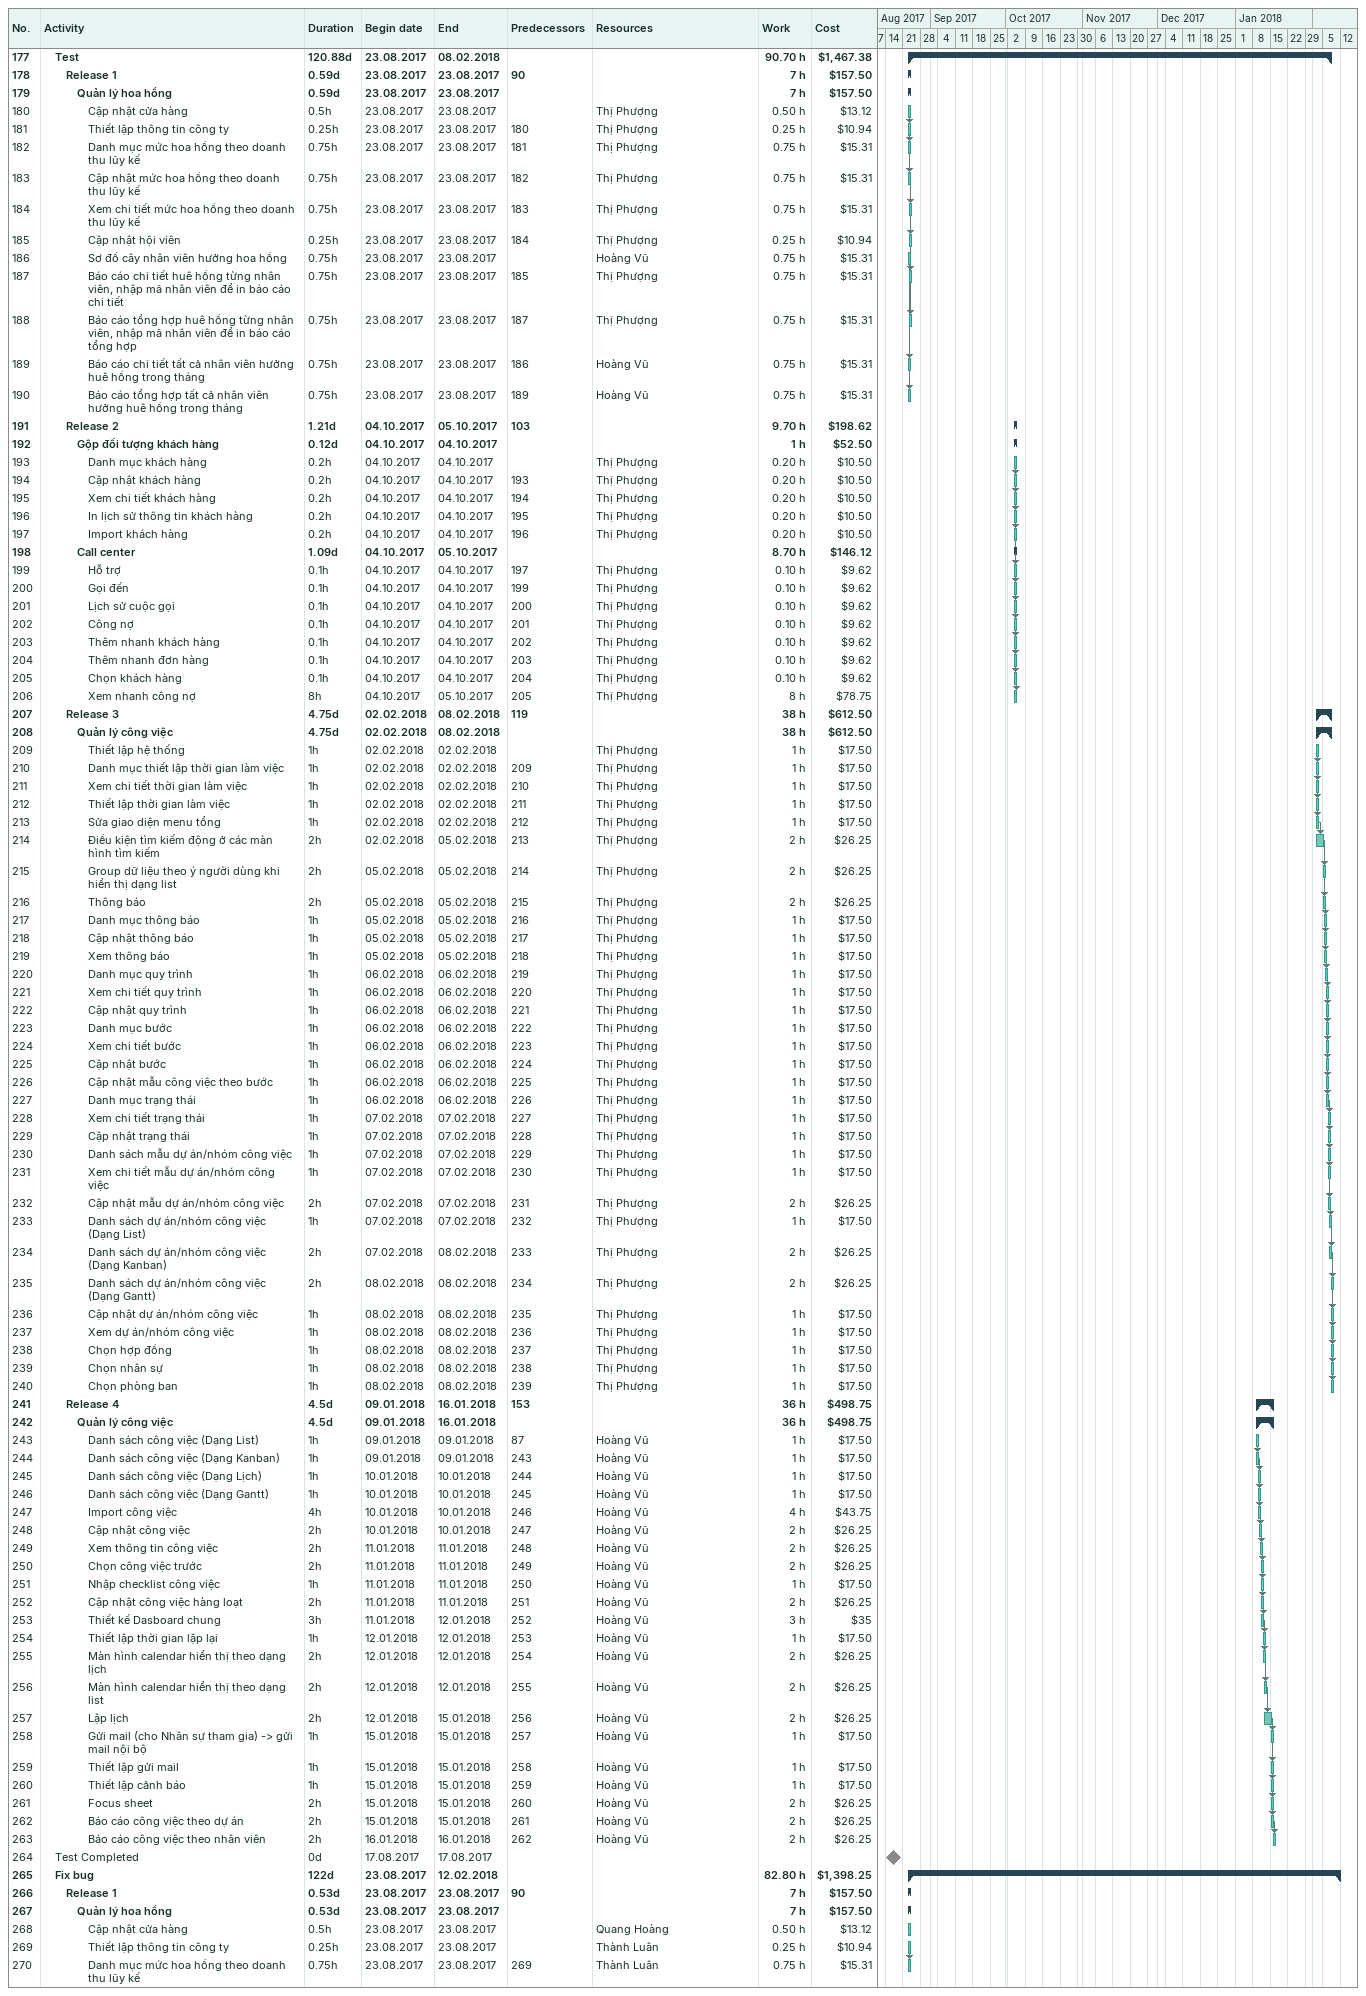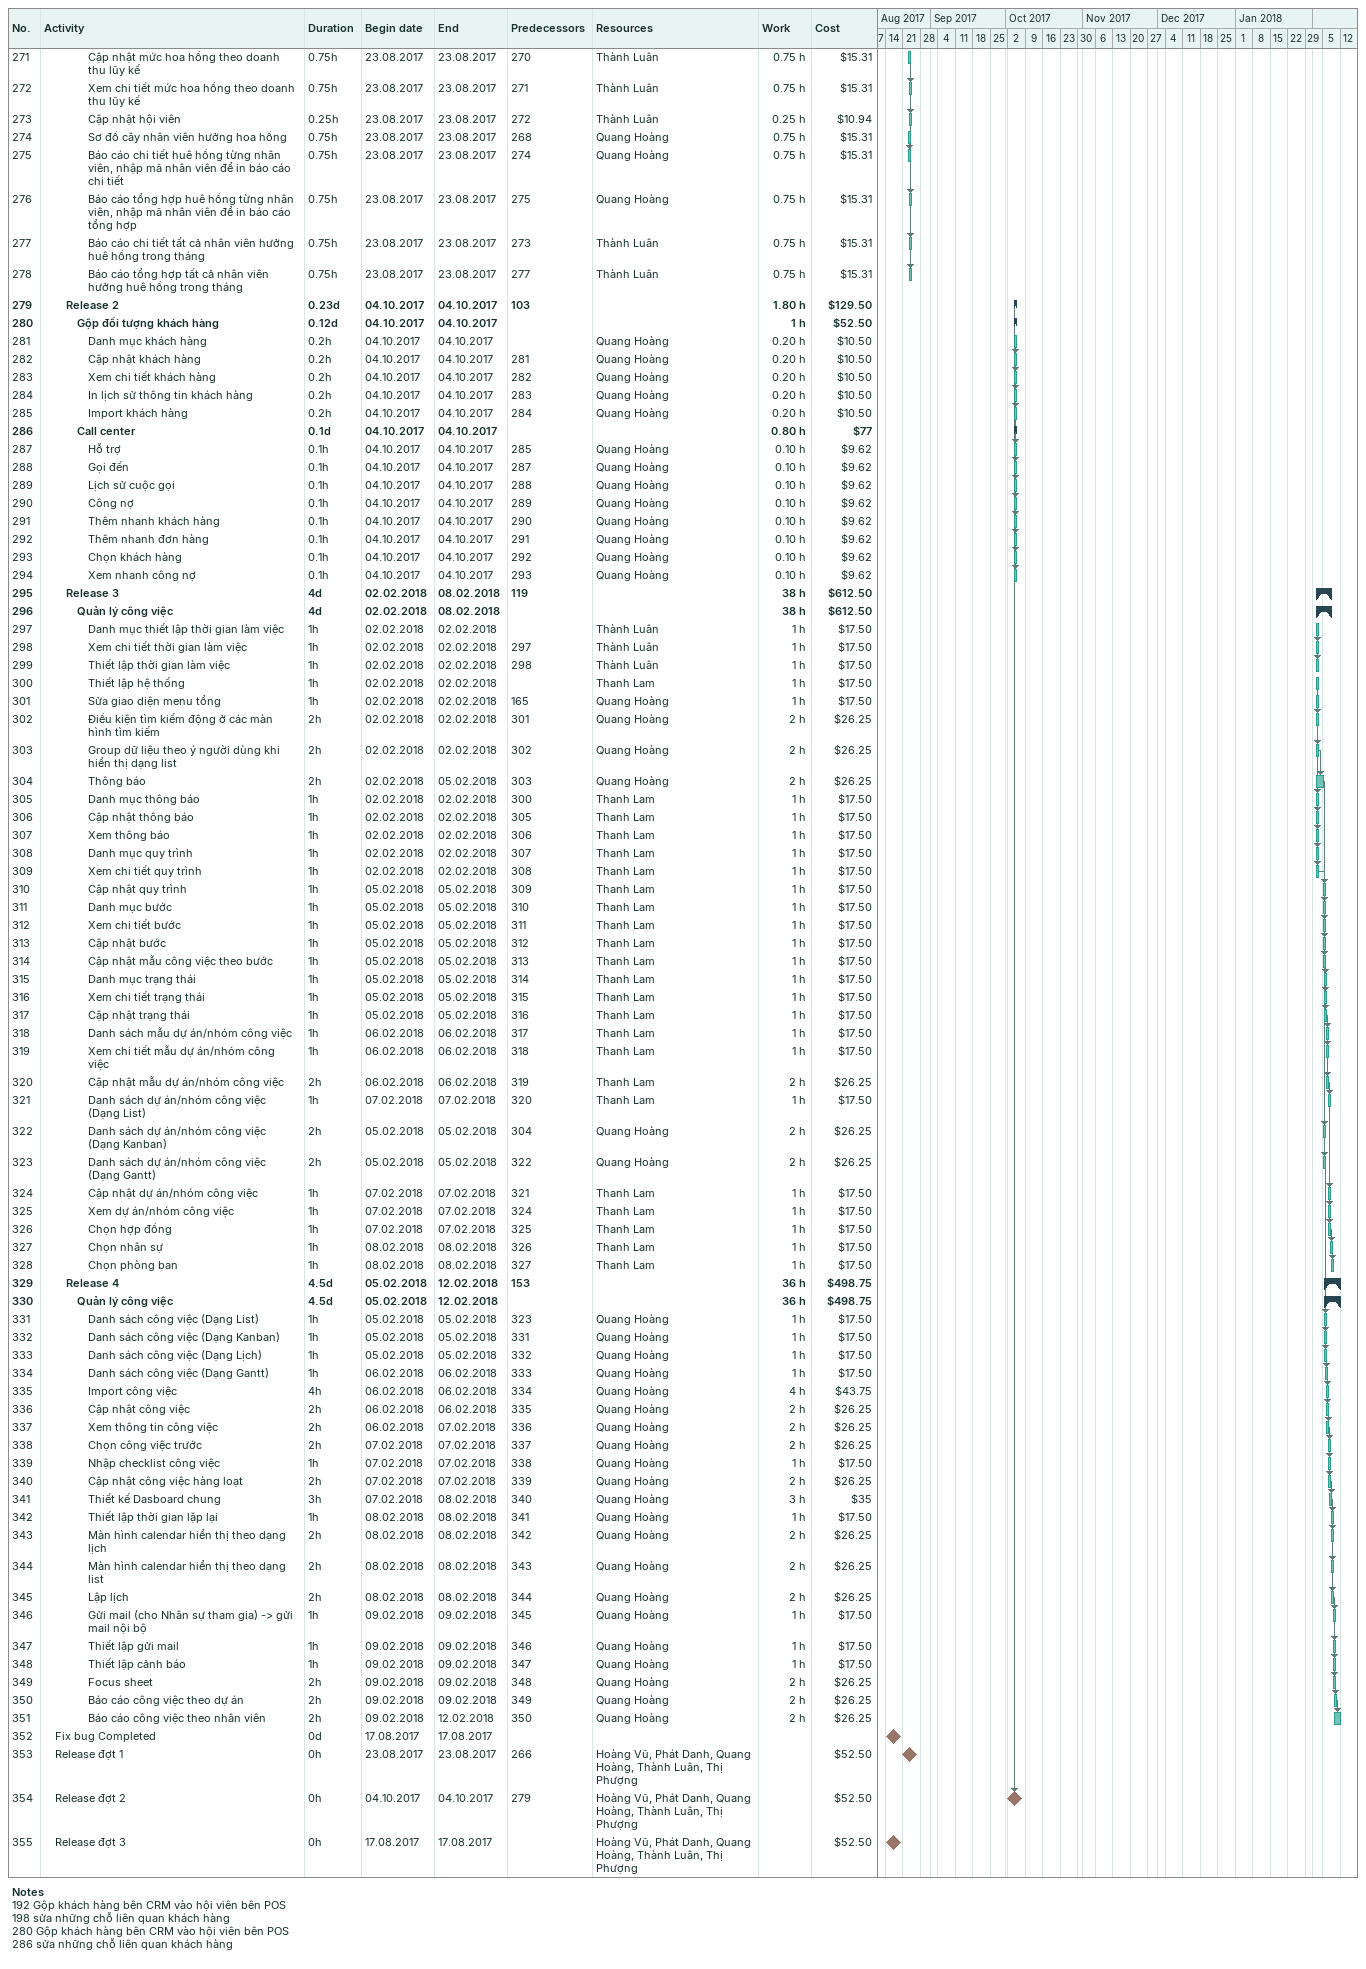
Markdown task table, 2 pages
| ID | Level | Task | Duration | Start | Finish | Predecessors | Resources | Work (h) | Cost ($) |
|---|---|---|---|---|---|---|---|---|---|
| 177 | 2 | **Test** | 120.88d | 2017-08-23 | 2018-02-08 |  |  | 90.70 | 1467.38 |
| 178 | 3 | **Release 1** | 0.59d | 2017-08-23 | 2017-08-23 | 90 |  | 7 | 157.50 |
| 179 | 4 | **Quản lý hoa hồng** | 0.59d | 2017-08-23 | 2017-08-23 |  |  | 7 | 157.50 |
| 180 | 5 | Cập nhật cửa hàng | 0.5h | 2017-08-23 | 2017-08-23 |  | Thị Phượng | 0.50 | 13.12 |
| 181 | 5 | Thiết lập thông tin công ty | 0.25h | 2017-08-23 | 2017-08-23 | 180 | Thị Phượng | 0.25 | 10.94 |
| 182 | 5 | Danh mục mức hoa hồng theo doanh thu lũy kế | 0.75h | 2017-08-23 | 2017-08-23 | 181 | Thị Phượng | 0.75 | 15.31 |
| 183 | 5 | Cập nhật mức hoa hồng theo doanh thu lũy kế | 0.75h | 2017-08-23 | 2017-08-23 | 182 | Thị Phượng | 0.75 | 15.31 |
| 184 | 5 | Xem chi tiết mức hoa hồng theo doanh thu lũy kế | 0.75h | 2017-08-23 | 2017-08-23 | 183 | Thị Phượng | 0.75 | 15.31 |
| 185 | 5 | Cập nhật hội viên | 0.25h | 2017-08-23 | 2017-08-23 | 184 | Thị Phượng | 0.25 | 10.94 |
| 186 | 5 | Sơ đồ cây nhân viên hưởng hoa hồng | 0.75h | 2017-08-23 | 2017-08-23 |  | Hoàng Vũ | 0.75 | 15.31 |
| 187 | 5 | Báo cáo chi tiết huê hồng từng nhân viên, nhập mã nhân viên để in báo cáo chi tiết | 0.75h | 2017-08-23 | 2017-08-23 | 185 | Thị Phượng | 0.75 | 15.31 |
| 188 | 5 | Báo cáo tổng hợp huê hồng từng nhân viên, nhập mã nhân viên để in báo cáo tổng hợp | 0.75h | 2017-08-23 | 2017-08-23 | 187 | Thị Phượng | 0.75 | 15.31 |
| 189 | 5 | Báo cáo chi tiết tất cả nhân viên hưởng huê hồng trong tháng | 0.75h | 2017-08-23 | 2017-08-23 | 186 | Hoàng Vũ | 0.75 | 15.31 |
| 190 | 5 | Báo cáo tổng hợp tất cả nhân viên hưởng huê hồng trong tháng | 0.75h | 2017-08-23 | 2017-08-23 | 189 | Hoàng Vũ | 0.75 | 15.31 |
| 191 | 3 | **Release 2** | 1.21d | 2017-10-04 | 2017-10-05 | 103 |  | 9.70 | 198.62 |
| 192 | 4 | **Gộp đối tượng khách hàng** | 0.12d | 2017-10-04 | 2017-10-04 |  |  | 1 | 52.50 |
| 193 | 5 | Danh mục khách hàng | 0.2h | 2017-10-04 | 2017-10-04 |  | Thị Phượng | 0.20 | 10.50 |
| 194 | 5 | Cập nhật khách hàng | 0.2h | 2017-10-04 | 2017-10-04 | 193 | Thị Phượng | 0.20 | 10.50 |
| 195 | 5 | Xem chi tiết khách hàng | 0.2h | 2017-10-04 | 2017-10-04 | 194 | Thị Phượng | 0.20 | 10.50 |
| 196 | 5 | In lịch sử thông tin khách hàng | 0.2h | 2017-10-04 | 2017-10-04 | 195 | Thị Phượng | 0.20 | 10.50 |
| 197 | 5 | Import khách hàng | 0.2h | 2017-10-04 | 2017-10-04 | 196 | Thị Phượng | 0.20 | 10.50 |
| 198 | 4 | **Call center** | 1.09d | 2017-10-04 | 2017-10-05 |  |  | 8.70 | 146.12 |
| 199 | 5 | Hỗ trợ | 0.1h | 2017-10-04 | 2017-10-04 | 197 | Thị Phượng | 0.10 | 9.62 |
| 200 | 5 | Gọi đến | 0.1h | 2017-10-04 | 2017-10-04 | 199 | Thị Phượng | 0.10 | 9.62 |
| 201 | 5 | Lịch sử cuộc gọi | 0.1h | 2017-10-04 | 2017-10-04 | 200 | Thị Phượng | 0.10 | 9.62 |
| 202 | 5 | Công nợ | 0.1h | 2017-10-04 | 2017-10-04 | 201 | Thị Phượng | 0.10 | 9.62 |
| 203 | 5 | Thêm nhanh khách hàng | 0.1h | 2017-10-04 | 2017-10-04 | 202 | Thị Phượng | 0.10 | 9.62 |
| 204 | 5 | Thêm nhanh đơn hàng | 0.1h | 2017-10-04 | 2017-10-04 | 203 | Thị Phượng | 0.10 | 9.62 |
| 205 | 5 | Chọn khách hàng | 0.1h | 2017-10-04 | 2017-10-04 | 204 | Thị Phượng | 0.10 | 9.62 |
| 206 | 5 | Xem nhanh công nợ | 8h | 2017-10-04 | 2017-10-05 | 205 | Thị Phượng | 8 | 78.75 |
| 207 | 3 | **Release 3** | 4.75d | 2018-02-02 | 2018-02-08 | 119 |  | 38 | 612.50 |
| 208 | 4 | **Quản lý công việc** | 4.75d | 2018-02-02 | 2018-02-08 |  |  | 38 | 612.50 |
| 209 | 5 | Thiết lập hệ thống | 1h | 2018-02-02 | 2018-02-02 |  | Thị Phượng | 1 | 17.50 |
| 210 | 5 | Danh mục thiết lập thời gian làm việc | 1h | 2018-02-02 | 2018-02-02 | 209 | Thị Phượng | 1 | 17.50 |
| 211 | 5 | Xem chi tiết thời gian làm việc | 1h | 2018-02-02 | 2018-02-02 | 210 | Thị Phượng | 1 | 17.50 |
| 212 | 5 | Thiết lập thời gian làm việc | 1h | 2018-02-02 | 2018-02-02 | 211 | Thị Phượng | 1 | 17.50 |
| 213 | 5 | Sửa giao diện menu tổng | 1h | 2018-02-02 | 2018-02-02 | 212 | Thị Phượng | 1 | 17.50 |
| 214 | 5 | Điều kiện tìm kiếm động ở các màn hình tìm kiếm | 2h | 2018-02-02 | 2018-02-05 | 213 | Thị Phượng | 2 | 26.25 |
| 215 | 5 | Group dữ liệu theo ý người dùng khi hiển thị dạng list | 2h | 2018-02-05 | 2018-02-05 | 214 | Thị Phượng | 2 | 26.25 |
| 216 | 5 | Thông báo | 2h | 2018-02-05 | 2018-02-05 | 215 | Thị Phượng | 2 | 26.25 |
| 217 | 5 | Danh mục thông báo | 1h | 2018-02-05 | 2018-02-05 | 216 | Thị Phượng | 1 | 17.50 |
| 218 | 5 | Cập nhật thông báo | 1h | 2018-02-05 | 2018-02-05 | 217 | Thị Phượng | 1 | 17.50 |
| 219 | 5 | Xem thông báo | 1h | 2018-02-05 | 2018-02-05 | 218 | Thị Phượng | 1 | 17.50 |
| 220 | 5 | Danh mục quy trình | 1h | 2018-02-06 | 2018-02-06 | 219 | Thị Phượng | 1 | 17.50 |
| 221 | 5 | Xem chi tiết quy trình | 1h | 2018-02-06 | 2018-02-06 | 220 | Thị Phượng | 1 | 17.50 |
| 222 | 5 | Cập nhật quy trình | 1h | 2018-02-06 | 2018-02-06 | 221 | Thị Phượng | 1 | 17.50 |
| 223 | 5 | Danh mục bước | 1h | 2018-02-06 | 2018-02-06 | 222 | Thị Phượng | 1 | 17.50 |
| 224 | 5 | Xem chi tiết bước | 1h | 2018-02-06 | 2018-02-06 | 223 | Thị Phượng | 1 | 17.50 |
| 225 | 5 | Cập nhật bước | 1h | 2018-02-06 | 2018-02-06 | 224 | Thị Phượng | 1 | 17.50 |
| 226 | 5 | Cập nhật mẫu công việc theo bước | 1h | 2018-02-06 | 2018-02-06 | 225 | Thị Phượng | 1 | 17.50 |
| 227 | 5 | Danh mục trạng thái | 1h | 2018-02-06 | 2018-02-06 | 226 | Thị Phượng | 1 | 17.50 |
| 228 | 5 | Xem chi tiết trạng thái | 1h | 2018-02-07 | 2018-02-07 | 227 | Thị Phượng | 1 | 17.50 |
| 229 | 5 | Cập nhật trạng thái | 1h | 2018-02-07 | 2018-02-07 | 228 | Thị Phượng | 1 | 17.50 |
| 230 | 5 | Danh sách mẫu dự án/nhóm công việc | 1h | 2018-02-07 | 2018-02-07 | 229 | Thị Phượng | 1 | 17.50 |
| 231 | 5 | Xem chi tiết mẫu dự án/nhóm công việc | 1h | 2018-02-07 | 2018-02-07 | 230 | Thị Phượng | 1 | 17.50 |
| 232 | 5 | Cập nhật mẫu dự án/nhóm công việc | 2h | 2018-02-07 | 2018-02-07 | 231 | Thị Phượng | 2 | 26.25 |
| 233 | 5 | Danh sách dự án/nhóm công việc (Dạng List) | 1h | 2018-02-07 | 2018-02-07 | 232 | Thị Phượng | 1 | 17.50 |
| 234 | 5 | Danh sách dự án/nhóm công việc (Dạng Kanban) | 2h | 2018-02-07 | 2018-02-08 | 233 | Thị Phượng | 2 | 26.25 |
| 235 | 5 | Danh sách dự án/nhóm công việc (Dạng Gantt) | 2h | 2018-02-08 | 2018-02-08 | 234 | Thị Phượng | 2 | 26.25 |
| 236 | 5 | Cập nhật dự án/nhóm công việc | 1h | 2018-02-08 | 2018-02-08 | 235 | Thị Phượng | 1 | 17.50 |
| 237 | 5 | Xem dự án/nhóm công việc | 1h | 2018-02-08 | 2018-02-08 | 236 | Thị Phượng | 1 | 17.50 |
| 238 | 5 | Chọn hợp đồng | 1h | 2018-02-08 | 2018-02-08 | 237 | Thị Phượng | 1 | 17.50 |
| 239 | 5 | Chọn nhân sự | 1h | 2018-02-08 | 2018-02-08 | 238 | Thị Phượng | 1 | 17.50 |
| 240 | 5 | Chọn phòng ban | 1h | 2018-02-08 | 2018-02-08 | 239 | Thị Phượng | 1 | 17.50 |
| 241 | 3 | **Release 4** | 4.5d | 2018-01-09 | 2018-01-16 | 153 |  | 36 | 498.75 |
| 242 | 4 | **Quản lý công việc** | 4.5d | 2018-01-09 | 2018-01-16 |  |  | 36 | 498.75 |
| 243 | 5 | Danh sách công việc (Dạng List) | 1h | 2018-01-09 | 2018-01-09 | 87 | Hoàng Vũ | 1 | 17.50 |
| 244 | 5 | Danh sách công việc (Dạng Kanban) | 1h | 2018-01-09 | 2018-01-09 | 243 | Hoàng Vũ | 1 | 17.50 |
| 245 | 5 | Danh sách công việc (Dạng Lịch) | 1h | 2018-01-10 | 2018-01-10 | 244 | Hoàng Vũ | 1 | 17.50 |
| 246 | 5 | Danh sách công việc (Dạng Gantt) | 1h | 2018-01-10 | 2018-01-10 | 245 | Hoàng Vũ | 1 | 17.50 |
| 247 | 5 | Import công việc | 4h | 2018-01-10 | 2018-01-10 | 246 | Hoàng Vũ | 4 | 43.75 |
| 248 | 5 | Cập nhật công việc | 2h | 2018-01-10 | 2018-01-10 | 247 | Hoàng Vũ | 2 | 26.25 |
| 249 | 5 | Xem thông tin công việc | 2h | 2018-01-11 | 2018-01-11 | 248 | Hoàng Vũ | 2 | 26.25 |
| 250 | 5 | Chọn công việc trước | 2h | 2018-01-11 | 2018-01-11 | 249 | Hoàng Vũ | 2 | 26.25 |
| 251 | 5 | Nhập checklist công việc | 1h | 2018-01-11 | 2018-01-11 | 250 | Hoàng Vũ | 1 | 17.50 |
| 252 | 5 | Cập nhật công việc hàng loạt | 2h | 2018-01-11 | 2018-01-11 | 251 | Hoàng Vũ | 2 | 26.25 |
| 253 | 5 | Thiết kế Dasboard chung | 3h | 2018-01-11 | 2018-01-12 | 252 | Hoàng Vũ | 3 | 35 |
| 254 | 5 | Thiết lập thời gian lặp lại | 1h | 2018-01-12 | 2018-01-12 | 253 | Hoàng Vũ | 1 | 17.50 |
| 255 | 5 | Màn hình calendar hiển thị theo dạng lịch | 2h | 2018-01-12 | 2018-01-12 | 254 | Hoàng Vũ | 2 | 26.25 |
| 256 | 5 | Màn hình calendar hiển thị theo dạng list | 2h | 2018-01-12 | 2018-01-12 | 255 | Hoàng Vũ | 2 | 26.25 |
| 257 | 5 | Lập lịch | 2h | 2018-01-12 | 2018-01-15 | 256 | Hoàng Vũ | 2 | 26.25 |
| 258 | 5 | Gửi mail (cho Nhân sự tham gia) -> gửi mail nội bộ | 1h | 2018-01-15 | 2018-01-15 | 257 | Hoàng Vũ | 1 | 17.50 |
| 259 | 5 | Thiết lập gửi mail | 1h | 2018-01-15 | 2018-01-15 | 258 | Hoàng Vũ | 1 | 17.50 |
| 260 | 5 | Thiết lập cảnh báo | 1h | 2018-01-15 | 2018-01-15 | 259 | Hoàng Vũ | 1 | 17.50 |
| 261 | 5 | Focus sheet | 2h | 2018-01-15 | 2018-01-15 | 260 | Hoàng Vũ | 2 | 26.25 |
| 262 | 5 | Báo cáo công việc theo dự án | 2h | 2018-01-15 | 2018-01-15 | 261 | Hoàng Vũ | 2 | 26.25 |
| 263 | 5 | Báo cáo công việc theo nhân viên | 2h | 2018-01-16 | 2018-01-16 | 262 | Hoàng Vũ | 2 | 26.25 |
| 264 | 2 | Test Completed | 0d | 2017-08-17 | 2017-08-17 |  |  |  |  |
| 265 | 2 | **Fix bug** | 122d | 2017-08-23 | 2018-02-12 |  |  | 82.80 | 1398.25 |
| 266 | 3 | **Release 1** | 0.53d | 2017-08-23 | 2017-08-23 | 90 |  | 7 | 157.50 |
| 267 | 4 | **Quản lý hoa hồng** | 0.53d | 2017-08-23 | 2017-08-23 |  |  | 7 | 157.50 |
| 268 | 5 | Cập nhật cửa hàng | 0.5h | 2017-08-23 | 2017-08-23 |  | Quang Hoàng | 0.50 | 13.12 |
| 269 | 5 | Thiết lập thông tin công ty | 0.25h | 2017-08-23 | 2017-08-23 |  | Thành Luân | 0.25 | 10.94 |
| 270 | 5 | Danh mục mức hoa hồng theo doanh thu lũy kế | 0.75h | 2017-08-23 | 2017-08-23 | 269 | Thành Luân | 0.75 | 15.31 |
| 271 | 5 | Cập nhật mức hoa hồng theo doanh thu lũy kế | 0.75h | 2017-08-23 | 2017-08-23 | 270 | Thành Luân | 0.75 | 15.31 |
| 272 | 5 | Xem chi tiết mức hoa hồng theo doanh thu lũy kế | 0.75h | 2017-08-23 | 2017-08-23 | 271 | Thành Luân | 0.75 | 15.31 |
| 273 | 5 | Cập nhật hội viên | 0.25h | 2017-08-23 | 2017-08-23 | 272 | Thành Luân | 0.25 | 10.94 |
| 274 | 5 | Sơ đồ cây nhân viên hưởng hoa hồng | 0.75h | 2017-08-23 | 2017-08-23 | 268 | Quang Hoàng | 0.75 | 15.31 |
| 275 | 5 | Báo cáo chi tiết huê hồng từng nhân viên, nhập mã nhân viên để in báo cáo chi tiết | 0.75h | 2017-08-23 | 2017-08-23 | 274 | Quang Hoàng | 0.75 | 15.31 |
| 276 | 5 | Báo cáo tổng hợp huê hồng từng nhân viên, nhập mã nhân viên để in báo cáo tổng hợp | 0.75h | 2017-08-23 | 2017-08-23 | 275 | Quang Hoàng | 0.75 | 15.31 |
| 277 | 5 | Báo cáo chi tiết tất cả nhân viên hưởng huê hồng trong tháng | 0.75h | 2017-08-23 | 2017-08-23 | 273 | Thành Luân | 0.75 | 15.31 |
| 278 | 5 | Báo cáo tổng hợp tất cả nhân viên hưởng huê hồng trong tháng | 0.75h | 2017-08-23 | 2017-08-23 | 277 | Thành Luân | 0.75 | 15.31 |
| 279 | 3 | **Release 2** | 0.23d | 2017-10-04 | 2017-10-04 | 103 |  | 1.80 | 129.50 |
| 280 | 4 | **Gộp đối tượng khách hàng** | 0.12d | 2017-10-04 | 2017-10-04 |  |  | 1 | 52.50 |
| 281 | 5 | Danh mục khách hàng | 0.2h | 2017-10-04 | 2017-10-04 |  | Quang Hoàng | 0.20 | 10.50 |
| 282 | 5 | Cập nhật khách hàng | 0.2h | 2017-10-04 | 2017-10-04 | 281 | Quang Hoàng | 0.20 | 10.50 |
| 283 | 5 | Xem chi tiết khách hàng | 0.2h | 2017-10-04 | 2017-10-04 | 282 | Quang Hoàng | 0.20 | 10.50 |
| 284 | 5 | In lịch sử thông tin khách hàng | 0.2h | 2017-10-04 | 2017-10-04 | 283 | Quang Hoàng | 0.20 | 10.50 |
| 285 | 5 | Import khách hàng | 0.2h | 2017-10-04 | 2017-10-04 | 284 | Quang Hoàng | 0.20 | 10.50 |
| 286 | 4 | **Call center** | 0.1d | 2017-10-04 | 2017-10-04 |  |  | 0.80 | 77 |
| 287 | 5 | Hỗ trợ | 0.1h | 2017-10-04 | 2017-10-04 | 285 | Quang Hoàng | 0.10 | 9.62 |
| 288 | 5 | Gọi đến | 0.1h | 2017-10-04 | 2017-10-04 | 287 | Quang Hoàng | 0.10 | 9.62 |
| 289 | 5 | Lịch sử cuộc gọi | 0.1h | 2017-10-04 | 2017-10-04 | 288 | Quang Hoàng | 0.10 | 9.62 |
| 290 | 5 | Công nợ | 0.1h | 2017-10-04 | 2017-10-04 | 289 | Quang Hoàng | 0.10 | 9.62 |
| 291 | 5 | Thêm nhanh khách hàng | 0.1h | 2017-10-04 | 2017-10-04 | 290 | Quang Hoàng | 0.10 | 9.62 |
| 292 | 5 | Thêm nhanh đơn hàng | 0.1h | 2017-10-04 | 2017-10-04 | 291 | Quang Hoàng | 0.10 | 9.62 |
| 293 | 5 | Chọn khách hàng | 0.1h | 2017-10-04 | 2017-10-04 | 292 | Quang Hoàng | 0.10 | 9.62 |
| 294 | 5 | Xem nhanh công nợ | 0.1h | 2017-10-04 | 2017-10-04 | 293 | Quang Hoàng | 0.10 | 9.62 |
| 295 | 3 | **Release 3** | 4d | 2018-02-02 | 2018-02-08 | 119 |  | 38 | 612.50 |
| 296 | 4 | **Quản lý công việc** | 4d | 2018-02-02 | 2018-02-08 |  |  | 38 | 612.50 |
| 297 | 5 | Danh mục thiết lập thời gian làm việc | 1h | 2018-02-02 | 2018-02-02 |  | Thành Luân | 1 | 17.50 |
| 298 | 5 | Xem chi tiết thời gian làm việc | 1h | 2018-02-02 | 2018-02-02 | 297 | Thành Luân | 1 | 17.50 |
| 299 | 5 | Thiết lập thời gian làm việc | 1h | 2018-02-02 | 2018-02-02 | 298 | Thành Luân | 1 | 17.50 |
| 300 | 5 | Thiết lập hệ thống | 1h | 2018-02-02 | 2018-02-02 |  | Thanh Lam | 1 | 17.50 |
| 301 | 5 | Sửa giao diện menu tổng | 1h | 2018-02-02 | 2018-02-02 | 165 | Quang Hoàng | 1 | 17.50 |
| 302 | 5 | Điều kiện tìm kiếm động ở các màn hình tìm kiếm | 2h | 2018-02-02 | 2018-02-02 | 301 | Quang Hoàng | 2 | 26.25 |
| 303 | 5 | Group dữ liệu theo ý người dùng khi hiển thị dạng list | 2h | 2018-02-02 | 2018-02-02 | 302 | Quang Hoàng | 2 | 26.25 |
| 304 | 5 | Thông báo | 2h | 2018-02-02 | 2018-02-05 | 303 | Quang Hoàng | 2 | 26.25 |
| 305 | 5 | Danh mục thông báo | 1h | 2018-02-02 | 2018-02-02 | 300 | Thanh Lam | 1 | 17.50 |
| 306 | 5 | Cập nhật thông báo | 1h | 2018-02-02 | 2018-02-02 | 305 | Thanh Lam | 1 | 17.50 |
| 307 | 5 | Xem thông báo | 1h | 2018-02-02 | 2018-02-02 | 306 | Thanh Lam | 1 | 17.50 |
| 308 | 5 | Danh mục quy trình | 1h | 2018-02-02 | 2018-02-02 | 307 | Thanh Lam | 1 | 17.50 |
| 309 | 5 | Xem chi tiết quy trình | 1h | 2018-02-02 | 2018-02-02 | 308 | Thanh Lam | 1 | 17.50 |
| 310 | 5 | Cập nhật quy trình | 1h | 2018-02-05 | 2018-02-05 | 309 | Thanh Lam | 1 | 17.50 |
| 311 | 5 | Danh mục bước | 1h | 2018-02-05 | 2018-02-05 | 310 | Thanh Lam | 1 | 17.50 |
| 312 | 5 | Xem chi tiết bước | 1h | 2018-02-05 | 2018-02-05 | 311 | Thanh Lam | 1 | 17.50 |
| 313 | 5 | Cập nhật bước | 1h | 2018-02-05 | 2018-02-05 | 312 | Thanh Lam | 1 | 17.50 |
| 314 | 5 | Cập nhật mẫu công việc theo bước | 1h | 2018-02-05 | 2018-02-05 | 313 | Thanh Lam | 1 | 17.50 |
| 315 | 5 | Danh mục trạng thái | 1h | 2018-02-05 | 2018-02-05 | 314 | Thanh Lam | 1 | 17.50 |
| 316 | 5 | Xem chi tiết trạng thái | 1h | 2018-02-05 | 2018-02-05 | 315 | Thanh Lam | 1 | 17.50 |
| 317 | 5 | Cập nhật trạng thái | 1h | 2018-02-05 | 2018-02-05 | 316 | Thanh Lam | 1 | 17.50 |
| 318 | 5 | Danh sách mẫu dự án/nhóm công việc | 1h | 2018-02-06 | 2018-02-06 | 317 | Thanh Lam | 1 | 17.50 |
| 319 | 5 | Xem chi tiết mẫu dự án/nhóm công việc | 1h | 2018-02-06 | 2018-02-06 | 318 | Thanh Lam | 1 | 17.50 |
| 320 | 5 | Cập nhật mẫu dự án/nhóm công việc | 2h | 2018-02-06 | 2018-02-06 | 319 | Thanh Lam | 2 | 26.25 |
| 321 | 5 | Danh sách dự án/nhóm công việc (Dạng List) | 1h | 2018-02-07 | 2018-02-07 | 320 | Thanh Lam | 1 | 17.50 |
| 322 | 5 | Danh sách dự án/nhóm công việc (Dạng Kanban) | 2h | 2018-02-05 | 2018-02-05 | 304 | Quang Hoàng | 2 | 26.25 |
| 323 | 5 | Danh sách dự án/nhóm công việc (Dạng Gantt) | 2h | 2018-02-05 | 2018-02-05 | 322 | Quang Hoàng | 2 | 26.25 |
| 324 | 5 | Cập nhật dự án/nhóm công việc | 1h | 2018-02-07 | 2018-02-07 | 321 | Thanh Lam | 1 | 17.50 |
| 325 | 5 | Xem dự án/nhóm công việc | 1h | 2018-02-07 | 2018-02-07 | 324 | Thanh Lam | 1 | 17.50 |
| 326 | 5 | Chọn hợp đồng | 1h | 2018-02-07 | 2018-02-07 | 325 | Thanh Lam | 1 | 17.50 |
| 327 | 5 | Chọn nhân sự | 1h | 2018-02-08 | 2018-02-08 | 326 | Thanh Lam | 1 | 17.50 |
| 328 | 5 | Chọn phòng ban | 1h | 2018-02-08 | 2018-02-08 | 327 | Thanh Lam | 1 | 17.50 |
| 329 | 3 | **Release 4** | 4.5d | 2018-02-05 | 2018-02-12 | 153 |  | 36 | 498.75 |
| 330 | 4 | **Quản lý công việc** | 4.5d | 2018-02-05 | 2018-02-12 |  |  | 36 | 498.75 |
| 331 | 5 | Danh sách công việc (Dạng List) | 1h | 2018-02-05 | 2018-02-05 | 323 | Quang Hoàng | 1 | 17.50 |
| 332 | 5 | Danh sách công việc (Dạng Kanban) | 1h | 2018-02-05 | 2018-02-05 | 331 | Quang Hoàng | 1 | 17.50 |
| 333 | 5 | Danh sách công việc (Dạng Lịch) | 1h | 2018-02-05 | 2018-02-05 | 332 | Quang Hoàng | 1 | 17.50 |
| 334 | 5 | Danh sách công việc (Dạng Gantt) | 1h | 2018-02-06 | 2018-02-06 | 333 | Quang Hoàng | 1 | 17.50 |
| 335 | 5 | Import công việc | 4h | 2018-02-06 | 2018-02-06 | 334 | Quang Hoàng | 4 | 43.75 |
| 336 | 5 | Cập nhật công việc | 2h | 2018-02-06 | 2018-02-06 | 335 | Quang Hoàng | 2 | 26.25 |
| 337 | 5 | Xem thông tin công việc | 2h | 2018-02-06 | 2018-02-07 | 336 | Quang Hoàng | 2 | 26.25 |
| 338 | 5 | Chọn công việc trước | 2h | 2018-02-07 | 2018-02-07 | 337 | Quang Hoàng | 2 | 26.25 |
| 339 | 5 | Nhập checklist công việc | 1h | 2018-02-07 | 2018-02-07 | 338 | Quang Hoàng | 1 | 17.50 |
| 340 | 5 | Cập nhật công việc hàng loạt | 2h | 2018-02-07 | 2018-02-07 | 339 | Quang Hoàng | 2 | 26.25 |
| 341 | 5 | Thiết kế Dasboard chung | 3h | 2018-02-07 | 2018-02-08 | 340 | Quang Hoàng | 3 | 35 |
| 342 | 5 | Thiết lập thời gian lặp lại | 1h | 2018-02-08 | 2018-02-08 | 341 | Quang Hoàng | 1 | 17.50 |
| 343 | 5 | Màn hình calendar hiển thị theo dạng lịch | 2h | 2018-02-08 | 2018-02-08 | 342 | Quang Hoàng | 2 | 26.25 |
| 344 | 5 | Màn hình calendar hiển thị theo dạng list | 2h | 2018-02-08 | 2018-02-08 | 343 | Quang Hoàng | 2 | 26.25 |
| 345 | 5 | Lập lịch | 2h | 2018-02-08 | 2018-02-08 | 344 | Quang Hoàng | 2 | 26.25 |
| 346 | 5 | Gửi mail (cho Nhân sự tham gia) -> gửi mail nội bộ | 1h | 2018-02-09 | 2018-02-09 | 345 | Quang Hoàng | 1 | 17.50 |
| 347 | 5 | Thiết lập gửi mail | 1h | 2018-02-09 | 2018-02-09 | 346 | Quang Hoàng | 1 | 17.50 |
| 348 | 5 | Thiết lập cảnh báo | 1h | 2018-02-09 | 2018-02-09 | 347 | Quang Hoàng | 1 | 17.50 |
| 349 | 5 | Focus sheet | 2h | 2018-02-09 | 2018-02-09 | 348 | Quang Hoàng | 2 | 26.25 |
| 350 | 5 | Báo cáo công việc theo dự án | 2h | 2018-02-09 | 2018-02-09 | 349 | Quang Hoàng | 2 | 26.25 |
| 351 | 5 | Báo cáo công việc theo nhân viên | 2h | 2018-02-09 | 2018-02-12 | 350 | Quang Hoàng | 2 | 26.25 |
| 352 | 2 | Fix bug Completed | 0d | 2017-08-17 | 2017-08-17 |  |  |  |  |
| 353 | 2 | Release đợt 1 | 0h | 2017-08-23 | 2017-08-23 | 266 | Hoàng Vũ, Phát Danh, Quang Hoàng, Thành Luân, Thị Phượng |  | 52.50 |
| 354 | 2 | Release đợt 2 | 0h | 2017-10-04 | 2017-10-04 | 279 | Hoàng Vũ, Phát Danh, Quang Hoàng, Thành Luân, Thị Phượng |  | 52.50 |
| 355 | 2 | Release đợt 3 | 0h | 2017-08-17 | 2017-08-17 |  | Hoàng Vũ, Phát Danh, Quang Hoàng, Thành Luân, Thị Phượng |  | 52.50 |

Notes
- 192: Gộp khách hàng bên CRM vào hội viên bên POS
- 198: sửa những chỗ liên quan khách hàng
- 280: Gộp khách hàng bên CRM vào hội viên bên POS
- 286: sửa những chỗ liên quan khách hàng
